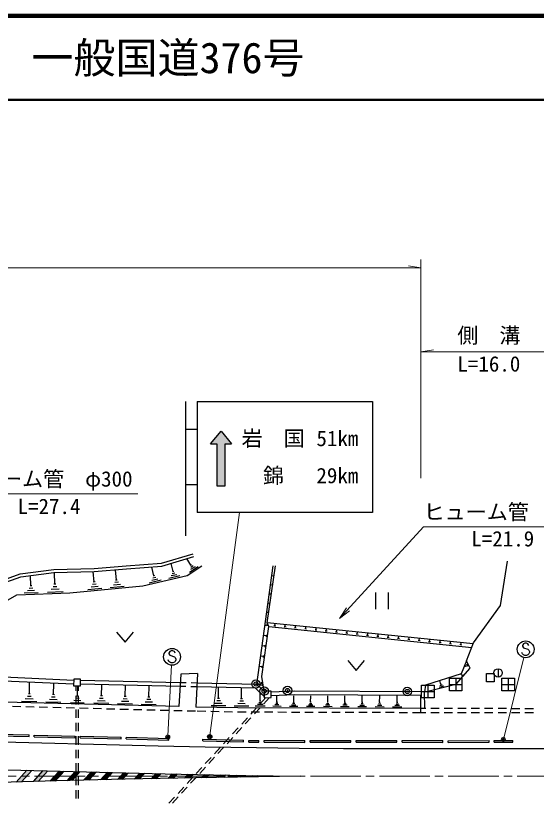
# Model space of a CAD drawing. Units: millimetres, scale not verified. Extents: x 40000 to 680000, y 20000 to 380000.
# Drawn here: x 214880 to 276772, y 286313 to 380000 of the extents above; entities that cross this region are included whole.
import ezdxf
from ezdxf.enums import TextEntityAlignment as Align

# ---------------------------------------------------------------- set-up
doc = ezdxf.new("R2010")
doc.units = ezdxf.units.MM
doc.header["$LTSCALE"] = 1000
doc.header["$PDMODE"] = 32
doc.header["$PDSIZE"] = 500
doc.linetypes.add('CHAIN', pattern=[18.5, 12, -1.5, 3.5, -1.5])
for name, color, linetype, lineweight in [('M-BGD', 7, 'Continuous', 25), ('M-BMK', 2, 'CHAIN', 13), ('M-STR-HTXT', 7, 'Continuous', 13), ('M-STR-STRC', 7, 'Continuous', 25), ('M-TTL', 2, 'Continuous', 140), ('M-TTL-LINE', 7, 'Continuous', 50)]:
    doc.layers.add(name, color=color, linetype=linetype, lineweight=lineweight)
doc.layers.add('M-TTL-TXT', color=7, linetype='Continuous')
doc.styles.add('ＭＳ ゴシック', font='')
doc.styles.get('ＭＳ ゴシック').set_extended_font_data('MS Gothic')

# ---------------------------------------------------------------- blocks, each defined once
blk = doc.blocks.new('open_arrow')
at = {"color": 0, "linetype": 'Continuous', "lineweight": -2}
blk.add_lwpolyline([(7.5, 1.25), (0, 0), (7.5, -1.25)], dxfattribs=at)

msp = doc.modelspace()

# ---------------------------------------------------------------- hatches: boundary and pattern name
at = {"layer": 'M-BGD'}
for points in [[(216181, 289552), (215572, 289552), (214924, 288841), (215548, 288857)], [(216181, 289552), (216797, 290228), (216202, 290243), (215572, 289552)], [(218143, 289552), (217534, 289552), (216933, 288892), (217556, 288908)], [(218714, 290179), (218119, 290194), (217534, 289552), (218143, 289552)], [(219564, 288959), (220105, 289552), (219496, 289552), (218941, 288944)], [(220631, 290130), (220036, 290145), (219496, 289552), (220105, 289552)], [(221571, 289009), (222066, 289552), (221457, 289552), (220949, 288994)], [(222549, 290081), (221954, 290096), (221457, 289552), (222066, 289552)], [(223578, 289058), (224028, 289552), (223419, 289552), (222955, 289043)], [(224028, 289552), (224466, 290032), (223871, 290048), (223419, 289552)], [(225990, 289552), (225381, 289552), (224962, 289092), (225585, 289108)], [(225990, 289552), (226383, 289984), (225788, 289999), (225381, 289552)], [(227592, 289157), (227952, 289552), (227343, 289552), (226969, 289142)], [(227952, 289552), (228301, 289935), (227706, 289950), (227343, 289552)], [(229591, 289198), (229914, 289552), (229305, 289552), (228971, 289185)], [(229914, 289552), (230218, 289886), (229623, 289901), (229305, 289552)], [(231588, 289237), (231875, 289552), (231267, 289552), (230968, 289225)], [(231875, 289552), (232135, 289837), (231540, 289852), (231267, 289552)], [(233586, 289276), (233837, 289552), (233228, 289552), (232966, 289264)], [(233837, 289552), (234058, 289795), (233461, 289807), (233228, 289552)], [(235583, 289315), (235799, 289552), (235190, 289552), (234963, 289303)], [(235799, 289552), (235984, 289755), (235386, 289767), (235190, 289552)], [(237579, 289352), (237761, 289552), (237152, 289552), (236960, 289341)], [(237761, 289552), (237909, 289714), (237311, 289727), (237152, 289552)], [(239573, 289388), (239723, 289552), (239114, 289552), (238954, 289377)], [(239723, 289552), (239834, 289674), (239237, 289687), (239114, 289552)], [(241568, 289424), (241684, 289552), (241076, 289552), (240949, 289413)], [(241684, 289552), (241759, 289634), (241162, 289647), (241076, 289552)], [(243563, 289460), (243646, 289552), (243037, 289552), (242944, 289449)], [(243646, 289552), (243698, 289608), (243095, 289615), (243037, 289552)]]:
    msp.add_hatch(color=256, dxfattribs=at).paths.add_polyline_path(points)
at = {"layer": 'M-STR-STRC'}
msp.add_hatch(color=256, dxfattribs=at).paths.add_polyline_path([(239799, 324076), (239799, 326076), (239799, 329076), (240549, 329076), (239299, 330576), (238049, 329076), (238799, 329076), (238799, 324076)])

# ---------------------------------------------------------------- linework, layer by layer
at = {"layer": 'M-BGD'}
for p, q in [((233585, 313864), (233352, 314843)), ((235715, 314630), (235215, 315411)), ((272526, 309847), (273359, 315095)), ((224209, 312629), (224091, 313895)), ((226855, 312855), (226740, 314091)), ((231295, 313369), (231045, 314419)), ((233666, 313883), (233503, 313845)), ((236569, 314443), (235528, 313776)), ((235780, 314672), (235650, 314588)), ((236198, 314450), (235677, 314116)), ((235957, 314540), (235696, 314373)), ((243560, 300445), (245491, 314552)), ((216688, 312163), (216640, 313411)), ((219540, 312369), (219487, 313762)), ((231756, 312986), (231056, 312819)), ((231526, 313178), (231176, 313094)), ((231383, 313390), (231208, 313348)), ((234393, 313367), (233087, 313056)), ((234015, 313507), (233362, 313351)), ((233800, 313685), (233473, 313608)), ((245535, 313343), (245330, 313373)), ((245547, 313425), (245523, 313261)), ((216792, 312167), (216584, 312159)), ((219784, 312069), (219320, 312051)), ((219656, 312374), (219424, 312365)), ((224683, 312106), (223839, 312027)), ((224446, 312367), (224024, 312328)), ((224314, 312639), (224103, 312619)), ((227756, 312107), (226107, 311954)), ((227318, 312344), (226494, 312267)), ((227086, 312599), (226674, 312561)), ((226958, 312865), (226752, 312845)), ((232162, 312836), (230762, 312503)), ((245370, 312256), (245180, 312283)), ((245381, 312331), (245359, 312180)), ((217552, 311363), (215888, 311299)), ((217125, 311625), (216293, 311593)), ((216906, 311894), (216490, 311878)), ((220504, 311476), (218647, 311405)), ((220028, 311768), (219100, 311733)), ((225131, 311863), (223443, 311707)), ((245200, 311176), (245032, 311200)), ((245210, 311243), (245190, 311109)), ((257651, 311399), (257651, 309399)), ((259151, 311399), (259151, 309399)), ((245049, 310143), (245031, 310017)), ((245040, 310080), (244882, 310103)), ((244882, 308999), (244734, 309020)), ((244891, 309058), (244873, 308939)), ((244751, 307504), (244512, 307404)), ((244711, 307599), (244791, 307408)), ((269278, 305287), (244794, 307790)), ((244985, 307333), (269106, 304851)), ((245797, 307400), (245570, 307424)), ((245684, 307412), (245713, 307696)), ((247021, 307275), (246793, 307298)), ((246907, 307286), (246936, 307571)), ((248130, 307160), (248159, 307446)), ((249354, 307034), (249384, 307321)), ((226872, 306685), (227872, 305485)), ((227872, 305485), (228872, 306685)), ((244695, 306367), (244659, 306113)), ((248244, 307149), (248016, 307172)), ((249469, 307023), (249239, 307046)), ((250694, 306897), (250464, 306920)), ((250579, 306908), (250608, 307196)), ((251920, 306770), (251689, 306794)), ((251804, 306782), (251834, 307071)), ((253146, 306644), (252915, 306668)), ((253030, 306656), (253060, 306945)), ((254373, 306518), (254141, 306542)), ((254257, 306530), (254287, 306820)), ((255601, 306391), (255368, 306415)), ((255485, 306403), (255515, 306694)), ((256713, 306277), (256743, 306569)), ((257942, 306151), (257972, 306443)), ((244677, 306240), (244359, 306285)), ((256830, 306265), (256596, 306289)), ((258059, 306138), (257825, 306163)), ((259289, 306012), (259054, 306036)), ((259171, 306024), (259202, 306318)), ((260519, 305885), (260284, 305909)), ((260402, 305897), (260432, 306192)), ((261751, 305759), (261515, 305783)), ((261633, 305771), (261663, 306066)), ((262983, 305632), (262746, 305656)), ((262864, 305644), (262895, 305940)), ((264215, 305505), (263978, 305529)), ((264097, 305517), (264127, 305814)), ((265330, 305390), (265360, 305688)), ((266563, 305263), (266594, 305562)), ((267807, 305135), (267838, 305434)), ((244499, 304996), (244189, 305040)), ((244517, 305120), (244481, 304871)), ((265449, 305378), (265210, 305402)), ((266683, 305251), (266444, 305275)), ((267926, 305123), (267687, 305148)), ((244322, 303757), (244019, 303801)), ((244339, 303878), (244305, 303636)), ((244162, 302643), (244129, 302407)), ((254358, 303315), (255358, 302115)), ((255358, 302115), (256358, 303315)), ((268416, 302677), (268186, 302558)), ((268376, 302754), (268456, 302600)), ((268489, 302910), (268649, 302604)), ((236483, 301750), (234511, 301658)), ((236483, 301750), (236278, 297759)), ((244146, 302525), (243850, 302567)), ((267996, 301474), (267751, 301691)), ((272231, 302319), (272231, 301319)), ((272231, 302319), (272231, 301319)), ((221765, 300478), (213445, 300846)), ((221776, 300928), (213469, 301295)), ((234448, 300654), (222579, 300927)), ((234511, 301658), (234269, 297806)), ((265430, 300457), (265316, 300902)), ((266442, 299690), (266442, 301190)), ((266442, 301190), (267942, 301190)), ((266442, 299690), (266442, 301190)), ((266442, 301190), (267942, 301190)), ((267192, 301190), (267192, 299690)), ((267192, 301190), (267192, 299690)), ((268083, 301572), (267909, 301376)), ((267942, 301190), (267942, 299690)), ((267942, 301190), (267942, 299690)), ((272673, 299706), (272673, 301206)), ((272673, 301206), (274173, 301206)), ((272673, 299706), (272673, 301206)), ((272673, 301206), (274173, 301206)), ((273423, 301206), (273423, 299706)), ((273423, 301206), (273423, 299706)), ((274173, 301206), (274173, 299706)), ((274173, 301206), (274173, 299706)), ((216496, 299322), (216530, 300709)), ((219366, 299228), (219399, 300582)), ((222010, 300277), (222010, 299678)), ((222221, 299061), (222251, 300271)), ((222310, 300270), (222310, 299677)), ((234420, 300205), (222567, 300477)), ((225067, 299078), (225100, 300419)), ((227898, 299010), (227931, 300354)), ((230716, 298942), (230749, 300289)), ((235111, 300189), (234420, 300205)), ((235136, 300638), (234448, 300654)), ((236402, 300159), (235711, 300175)), ((236425, 300609), (235736, 300625)), ((238999, 298774), (239008, 300100)), ((241730, 298738), (241739, 300037)), ((243916, 300459), (243600, 300407)), ((243899, 300565), (243933, 300354)), ((244092, 300705), (244161, 300283)), ((263146, 298842), (263146, 300342)), ((263146, 300342), (264646, 300342)), ((263146, 298842), (263146, 300342)), ((263146, 300342), (264646, 300342)), ((263623, 300353), (263494, 299564)), ((267192, 300440), (263896, 299592)), ((263896, 300342), (263896, 298842)), ((263896, 300342), (263896, 298842)), ((264646, 300342), (264646, 298842)), ((264646, 300342), (264646, 298842)), ((265803, 300237), (265210, 300085)), ((265617, 300347), (265320, 300271)), ((265505, 300476), (265356, 300438)), ((266442, 300440), (267942, 300440)), ((266442, 300440), (267942, 300440)), ((272673, 300456), (274173, 300456)), ((272673, 300456), (274173, 300456)), ((216719, 299007), (216257, 299019)), ((216611, 299319), (216380, 299324)), ((219584, 298922), (219133, 298933)), ((219479, 299225), (219253, 299231)), ((222010, 299078), (222010, 298078)), ((222321, 299059), (222120, 299064)), ((222310, 299077), (222310, 298077)), ((225179, 299075), (224955, 299081)), ((228010, 299007), (227786, 299013)), ((230828, 298939), (230604, 298945)), ((244635, 298875), (243917, 298094)), ((243947, 298467), (243953, 299381)), ((245049, 298882), (244339, 298110)), ((245933, 298338), (245938, 299077)), ((247933, 298332), (247938, 299082)), ((249948, 298325), (249953, 299087)), ((251977, 298319), (251982, 299091)), ((254021, 298313), (254026, 299096)), ((256080, 298307), (256085, 299100)), ((258153, 298300), (258159, 299105)), ((260241, 298294), (260247, 299110)), ((263146, 299592), (264646, 299592)), ((263146, 299592), (264646, 299592)), ((267942, 299690), (266442, 299690)), ((267942, 299690), (266442, 299690)), ((274173, 299706), (272673, 299706)), ((274173, 299706), (272673, 299706)), ((234269, 297806), (213456, 298336)), ((217398, 298374), (215548, 298419)), ((216943, 298693), (216018, 298716)), ((220246, 298303), (218441, 298348)), ((219802, 298615), (218899, 298637)), ((223007, 298235), (221394, 298275)), ((222611, 298513), (221804, 298533)), ((222416, 298787), (222012, 298797)), ((225939, 298162), (224151, 298206)), ((225499, 298471), (224605, 298493)), ((225283, 298774), (224836, 298785)), ((228772, 298092), (226980, 298136)), ((228331, 298401), (227435, 298424)), ((228115, 298706), (227667, 298717)), ((231592, 298022), (229796, 298066)), ((231150, 298332), (230252, 298355)), ((230933, 298637), (230484, 298648)), ((239437, 298182), (238553, 298188)), ((239218, 298478), (238776, 298481)), ((239109, 298773), (238889, 298775)), ((242159, 298158), (241294, 298164)), ((241945, 298448), (241512, 298451)), ((241839, 298738), (241622, 298739)), ((244249, 298059), (243640, 298063)), ((244098, 298263), (243793, 298265)), ((244023, 298467), (243871, 298468)), ((246177, 298007), (245684, 298011)), ((246055, 298173), (245808, 298174)), ((245994, 298337), (245871, 298338)), ((248181, 297996), (247681, 298000)), ((248057, 298164), (247807, 298166)), ((247996, 298331), (247871, 298332)), ((250199, 297985), (249692, 297989)), ((250074, 298155), (249820, 298157)), ((250011, 298325), (249885, 298326)), ((252232, 297974), (251718, 297978)), ((252105, 298147), (251848, 298148)), ((252042, 298319), (251913, 298320)), ((254280, 297963), (253758, 297967)), ((254151, 298138), (253890, 298140)), ((254087, 298312), (253956, 298313)), ((256342, 297952), (255813, 297955)), ((256211, 298129), (255946, 298131)), ((256146, 298306), (256014, 298307)), ((258419, 297941), (257882, 297944)), ((258286, 298120), (258018, 298122)), ((258220, 298300), (258086, 298301)), ((260511, 297929), (259967, 297933)), ((260376, 298112), (260104, 298113)), ((260309, 298293), (260173, 298294)), ((264646, 298842), (263146, 298842)), ((264646, 298842), (263146, 298842)), ((215474, 297785), (214474, 297810)), ((217073, 297744), (216073, 297770)), ((218673, 297703), (217673, 297729)), ((220272, 297662), (219272, 297688)), ((221872, 297622), (220872, 297647)), ((222010, 297478), (222009, 296478)), ((222310, 297477), (222309, 296477)), ((223471, 297581), (222471, 297606)), ((225071, 297540), (224071, 297566)), ((226670, 297499), (225670, 297525)), ((228269, 297458), (227270, 297484)), ((229869, 297418), (228869, 297443)), ((231468, 297377), (230469, 297402)), ((233068, 297336), (232068, 297362)), ((234256, 297306), (233668, 297321)), ((234667, 297296), (234256, 297306)), ((236267, 297259), (235267, 297282)), ((237465, 297232), (236466, 297254)), ((239065, 297196), (238065, 297218)), ((239877, 297885), (238110, 297897)), ((240665, 297160), (239665, 297182)), ((242590, 297867), (240859, 297878)), ((241270, 297146), (241264, 297146)), ((242264, 297143), (241270, 297146)), ((243511, 297652), (242835, 296916)), ((243864, 297139), (242864, 297142)), ((243933, 297668), (243256, 296932)), ((244552, 297854), (243334, 297862)), ((245464, 297134), (244464, 297137)), ((246422, 297841), (245436, 297848)), ((247064, 297129), (246064, 297132)), ((248430, 297828), (247430, 297835)), ((248664, 297124), (247664, 297127)), ((250264, 297119), (249264, 297122)), ((250452, 297815), (249437, 297821)), ((251864, 297115), (250864, 297118)), ((252489, 297801), (251459, 297808)), ((253464, 297110), (252464, 297113)), ((254540, 297788), (253496, 297794)), ((255064, 297105), (254064, 297108)), ((256606, 297774), (255547, 297781)), ((256664, 297100), (255664, 297103)), ((258264, 297095), (257264, 297098)), ((258686, 297760), (257613, 297767)), ((259864, 297091), (258864, 297094)), ((260782, 297746), (259694, 297753)), ((261464, 297086), (260464, 297089)), ((263064, 297081), (262064, 297084)), ((263064, 297081), (263065, 297581)), ((263628, 297080), (263064, 297081)), ((263629, 297580), (263065, 297581)), ((265228, 297078), (264228, 297079)), ((265229, 297578), (264229, 297579)), ((266828, 297075), (265828, 297077)), ((266829, 297575), (265829, 297577)), ((268428, 297073), (267428, 297074)), ((268429, 297573), (267429, 297574)), ((270028, 297071), (269028, 297072)), ((270029, 297571), (269029, 297572)), ((271628, 297068), (270628, 297070)), ((271629, 297568), (270629, 297570)), ((273228, 297066), (272228, 297067)), ((273229, 297566), (272229, 297567)), ((274828, 297063), (273828, 297065)), ((274829, 297563), (273829, 297565)), ((276428, 297061), (275428, 297062)), ((276429, 297561), (275429, 297562)), ((242429, 296474), (241752, 295738)), ((242850, 296490), (242174, 295754)), ((222009, 295878), (222009, 294878)), ((222309, 295877), (222309, 294877)), ((241346, 295296), (240669, 294560)), ((241768, 295312), (241091, 294576)), ((211596, 294366), (216456, 294240)), ((211601, 294566), (216461, 294440)), ((216456, 294240), (216461, 294440)), ((217069, 294225), (217074, 294425)), ((217069, 294225), (221934, 294101)), ((217074, 294425), (221939, 294301)), ((221934, 294101), (221939, 294301)), ((222008, 294278), (222008, 293278)), ((222308, 294277), (222308, 293277)), ((222552, 294083), (222556, 294283)), ((222556, 294283), (227424, 294175)), ((222552, 294083), (227419, 293975)), ((227419, 293975), (227424, 294175)), ((228024, 293962), (228029, 294162)), ((228024, 293962), (233097, 293833)), ((228029, 294162), (233102, 294033)), ((233097, 293833), (233102, 294033)), ((237110, 293731), (237115, 293931)), ((237110, 293731), (241967, 293616)), ((237115, 293931), (241971, 293816)), ((240263, 294118), (239587, 293382)), ((240685, 294134), (240008, 293397)), ((241967, 293616), (241971, 293816)), ((242588, 293593), (242592, 293793)), ((242588, 293593), (243792, 293569)), ((242592, 293793), (243796, 293769)), ((243792, 293569), (243796, 293769)), ((244414, 293762), (249259, 293760)), ((244414, 293562), (244414, 293762)), ((244414, 293562), (249259, 293560)), ((249259, 293560), (249259, 293760)), ((249870, 293765), (254733, 293766)), ((249870, 293565), (249870, 293765)), ((249870, 293565), (254733, 293566)), ((254733, 293566), (254733, 293766)), ((255346, 293765), (260203, 293763)), ((255346, 293565), (255346, 293765)), ((255346, 293565), (260203, 293563)), ((260203, 293563), (260203, 293763)), ((260812, 293765), (265682, 293760)), ((260812, 293565), (260812, 293765)), ((260812, 293565), (265682, 293560)), ((265682, 293560), (265682, 293760)), ((266292, 293758), (271155, 293766)), ((266292, 293558), (266292, 293758)), ((266292, 293558), (271155, 293566)), ((271155, 293566), (271155, 293766)), ((271767, 293764), (273994, 293764)), ((271767, 293564), (271767, 293764)), ((271767, 293564), (273994, 293564)), ((273994, 293564), (273994, 293764)), ((222008, 292678), (222008, 291678)), ((222308, 292677), (222308, 291677)), ((239181, 292940), (238504, 292204)), ((239602, 292956), (238926, 292219)), ((238098, 291762), (237421, 291026)), ((238520, 291778), (237843, 291041)), ((222007, 291078), (222007, 290078)), ((222307, 291077), (222307, 290077)), ((237015, 290584), (236339, 289848)), ((237437, 290600), (236760, 289863)), ((222007, 289478), (222007, 288478)), ((222307, 289477), (222307, 288477)), ((235933, 289406), (235256, 288670)), ((236354, 289422), (235678, 288685)), ((222006, 287878), (222006, 286878)), ((222306, 287877), (222306, 286877)), ((234850, 288228), (234173, 287491)), ((235272, 288243), (234595, 287507)), ((233767, 287050), (233091, 286313)), ((234189, 287065), (233512, 286329))]:
    msp.add_line(p, q, dxfattribs=at)
for points in [[(212977, 312723), (215408, 313609), (219392, 314110), (224186, 314248), (228024, 314552), (232201, 314858), (235959, 316003)], [(213138, 312409), (215491, 313267), (219419, 313760), (224204, 313898), (228051, 314203), (232265, 314512), (236061, 315669)], [(212689, 301476), (210476, 305446), (210385, 307576), (211787, 309275), (215022, 311116), (221293, 311357), (229981, 312163), (235243, 313415), (237017, 314552)], [(244416, 299654), (244133, 301382), (244985, 307333), (244794, 307790), (245780, 314552)], [(268478, 303257), (269319, 305392), (272526, 309847)], [(268478, 303257), (267834, 301718), (263623, 300353)], [(267192, 300440), (268926, 302395), (268478, 303257)], [(244426, 299003), (243376, 299999), (236402, 300159)], [(244417, 299632), (243560, 300445), (236425, 300609)], [(263510, 297580), (263494, 299564), (248074, 299648), (245245, 299526)], [(263064, 297081), (263047, 299116), (248083, 299198), (245252, 299076)], [(263066, 297581), (241277, 297646), (236278, 297759)]]:
    msp.add_lwpolyline(points, dxfattribs=at)
for points in [[(271764, 301733), (271754, 300753), (270858, 300761), (270868, 301742)], [(222582, 301065), (221780, 301086), (221760, 300284), (222561, 300263)], [(245243, 299667), (244416, 299654), (244428, 298872), (245255, 298885)]]:
    msp.add_lwpolyline(points, close=True, dxfattribs=at)
for centre, radius in [((272231, 301819), 500), ((272231, 301819), 500), ((243443, 300499), 500), ((243443, 300499), 500), ((244416, 299654), 500), ((244416, 299654), 500), ((247192, 299725), 500), ((247192, 299725), 500), ((247192, 299725), 500), ((247192, 299725), 500), ((261432, 299610), 500), ((261432, 299610), 500), ((237946, 294232), 150), ((237946, 294232), 120), ((237946, 294232), 90), ((237946, 294232), 60), ((237946, 294232), 30), ((237946, 294232), 20)]:
    msp.add_circle(centre, radius, dxfattribs=at)
for p in [(243443, 300499), (243443, 300499), (244416, 299654), (244416, 299654), (247192, 299725), (247192, 299725), (247192, 299725), (247192, 299725), (261432, 299610), (261432, 299610), (237946, 294232)]:
    msp.add_point(p, dxfattribs=at)
at = {"layer": 'M-BMK'}
for p, q in [((214914, 289552), (208914, 289552)), ((216514, 289552), (215514, 289552)), ((223114, 289552), (217114, 289552)), ((224714, 289552), (223714, 289552)), ((231314, 289552), (225314, 289552)), ((232914, 289552), (231914, 289552)), ((239514, 289552), (233514, 289552)), ((241114, 289552), (240114, 289552)), ((247714, 289552), (241714, 289552)), ((249314, 289552), (248314, 289552)), ((255914, 289552), (249914, 289552)), ((257514, 289552), (256514, 289552)), ((264114, 289552), (258114, 289552)), ((265714, 289552), (264714, 289552)), ((272314, 289552), (266314, 289552)), ((273914, 289552), (272914, 289552)), ((280514, 289552), (274514, 289552))]:
    msp.add_line(p, q, dxfattribs=at)
at = {"layer": 'M-STR-HTXT'}
for p, q in [((263066, 351000), (263066, 325000)), ((96850, 350000), (263066, 350000)), ((263066, 350000), (261566, 350250)), ((263066, 340000), (264566, 340250)), ((263066, 340000), (279207, 340000)), ((237966, 294381), (241484, 320920)), ((272901, 294058), (275278, 303659)), ((232961, 294348), (233411, 302730))]:
    msp.add_line(p, q, dxfattribs=at)
for points in [[(207966, 315999), (208130, 323132), (229380, 323132)], [(253369, 308282), (263380, 319209), (284630, 319209)]]:
    msp.add_lwpolyline(points, dxfattribs=at)
for centre, radius in [((232953, 294198), 150), ((232953, 294198), 120), ((232953, 294198), 90), ((232953, 294198), 60), ((232953, 294198), 30), ((232953, 294198), 20), ((272865, 293913), 150), ((272865, 293913), 120), ((272865, 293913), 90), ((272865, 293913), 60), ((272865, 293913), 30), ((272865, 293913), 20)]:
    msp.add_circle(centre, radius, dxfattribs=at)
for p in [(232953, 294198), (272865, 293913)]:
    msp.add_point(p, dxfattribs=at)
at = {"layer": 'M-STR-STRC'}
for p, q in [((235071, 334115), (235071, 318143)), ((236460, 334115), (257293, 334115)), ((236460, 334115), (236460, 320920)), ((257293, 334115), (257293, 320920)), ((235071, 330816), (236460, 330816)), ((238049, 329076), (239299, 330576)), ((239299, 330576), (240549, 329076)), ((238049, 329076), (238799, 329076)), ((239799, 326076), (239799, 329076)), ((239799, 329076), (240549, 329076)), ((235071, 324219), (236460, 324219)), ((257293, 320920), (236460, 320920)), ((275245, 305262), (275154, 305080)), ((275154, 305080), (275154, 304989)), ((275154, 304989), (275245, 304807)), ((275427, 305353), (275245, 305262)), ((275245, 304807), (275790, 304626)), ((275608, 305353), (275427, 305353)), ((275790, 305262), (275608, 305353)), ((275881, 305080), (275790, 305262)), ((275790, 304626), (275881, 304535)), ((275881, 304535), (275972, 304353)), ((233192, 304366), (233101, 304184)), ((233101, 304184), (233101, 304094)), ((233101, 304094), (233192, 303912)), ((233374, 304457), (233192, 304366)), ((233192, 303912), (233737, 303730)), ((233555, 304457), (233374, 304457)), ((233737, 304366), (233555, 304457)), ((233828, 304184), (233737, 304366)), ((233737, 303730), (233828, 303639)), ((233828, 303639), (233919, 303457)), ((275154, 304080), (275063, 304262)), ((275245, 303989), (275154, 304080)), ((275427, 303898), (275245, 303989)), ((275608, 303898), (275427, 303898)), ((275790, 303989), (275608, 303898)), ((275881, 304080), (275790, 303989)), ((275972, 304262), (275881, 304080)), ((275972, 304353), (275972, 304262)), ((233101, 303184), (233010, 303366)), ((233192, 303094), (233101, 303184)), ((233374, 303003), (233192, 303094)), ((233555, 303003), (233374, 303003)), ((233737, 303094), (233555, 303003)), ((233828, 303184), (233737, 303094)), ((233919, 303366), (233828, 303184)), ((233919, 303457), (233919, 303366)), ((216202, 290243), (214924, 288841)), ((216797, 290228), (215548, 288857)), ((218119, 290194), (216933, 288892)), ((218714, 290179), (217556, 288908)), ((220036, 290145), (218941, 288944)), ((220631, 290130), (219564, 288959)), ((221954, 290096), (220949, 288994)), ((222549, 290081), (221571, 289009)), ((223871, 290048), (222955, 289043)), ((224466, 290032), (223578, 289058)), ((225788, 289999), (224962, 289092)), ((226383, 289984), (225585, 289108)), ((227706, 289950), (226969, 289142)), ((228301, 289935), (227592, 289157)), ((229623, 289901), (228971, 289185)), ((230218, 289886), (229591, 289198)), ((231540, 289852), (230968, 289225)), ((232135, 289837), (231588, 289237)), ((233461, 289807), (232966, 289264)), ((234058, 289795), (233586, 289276)), ((235386, 289767), (234963, 289303)), ((235984, 289755), (235583, 289315)), ((237311, 289727), (236960, 289341)), ((237909, 289714), (237579, 289352)), ((239237, 289687), (238954, 289377)), ((239834, 289674), (239573, 289388)), ((241162, 289647), (240949, 289413)), ((241759, 289634), (241568, 289424)), ((243095, 289615), (242944, 289449)), ((243698, 289608), (243563, 289460))]:
    msp.add_line(p, q, dxfattribs=at)
for points in [[(238799, 329076), (238799, 324076), (239799, 324076), (239799, 326076)], [(279002, 292801), (253858, 292796), (248588, 292832), (243513, 292888), (237398, 292980), (231815, 293092), (188744, 294221), (184575, 294293), (176828, 294325)], [(148940, 291073), (156138, 291069), (174150, 291037), (178132, 291025), (182054, 290988), (189849, 290868), (195625, 290747), (201383, 290620), (232627, 289825), (242239, 289624), (248734, 289554)], [(248734, 289554), (236246, 289328), (227874, 289164), (219737, 288964), (211585, 288756), (203460, 288555), (195429, 288350), (187430, 288191), (183460, 288201), (179626, 288369), (174072, 288815), (168600, 289370), (163118, 289922), (155756, 290650), (153373, 290844), (148940, 291073)]]:
    msp.add_lwpolyline(points, dxfattribs=at)
for centre in [(275517, 304626), (233465, 303730)]:
    msp.add_circle(centre, 1000, dxfattribs=at)
at = {"layer": 'M-TTL'}
msp.add_line((680000, 380000), (40000, 380000), dxfattribs=at)
at = {"layer": 'M-TTL-LINE'}
msp.add_line((40000, 370000), (680000, 370000), dxfattribs=at)

# ---------------------------------------------------------------- block references
at = {"layer": 'M-STR-HTXT', "xscale": 200, "yscale": 200, "rotation": 47.5}
msp.add_blockref('open_arrow', (253369, 308282), dxfattribs=at)

# ---------------------------------------------------------------- texts
at = {"layer": 'M-STR-HTXT', "style": 'ＭＳ ゴシック'}
msp.add_text('側\u3000溝', height=1833, dxfattribs=at).set_placement((271136, 340500), align=Align.BOTTOM_CENTER)
msp.add_text('L=16.0', height=1833, dxfattribs=at).set_placement((271136, 339500), align=Align.TOP_CENTER)
for s, p in [('ヒューム管\u3000φ300', (208130, 323432)), ('L=27.4', (215093, 320165)), ('ヒューム管\u3000φ300', (263380, 319509)), ('L=21.9', (269048, 316315))]:
    msp.add_text(s, height=1833, dxfattribs=at).set_placement(p, align=Align.BOTTOM_LEFT)
at = {"layer": 'M-STR-STRC', "style": 'ＭＳ ゴシック'}
for s, p in [('岩\u3000国', (245487, 329717)), ('51km', (253126, 329717)), ('錦', (245515, 325298)), ('29km', (253126, 325298))]:
    msp.add_text(s, height=1833, dxfattribs=at).set_placement(p, align=Align.MIDDLE_CENTER)
at = {"layer": 'M-TTL-TXT', "style": 'ＭＳ ゴシック'}
msp.add_text('一般国道376号', height=3666, dxfattribs=at).set_placement((216734, 375000), align=Align.MIDDLE_LEFT)

doc.saveas('drawing.dxf')
